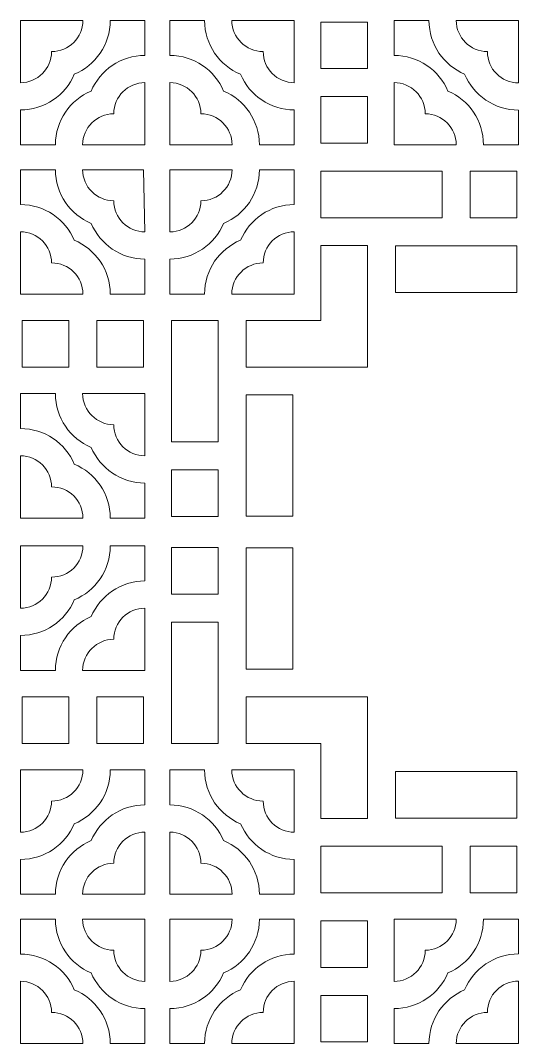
# Model space of a CAD drawing. Header units: centimetres. Extents: x -64 to 64, y -59 to 59.
# Drawn here: x -1.7 to 30.3, y -7.8 to 58 of the extents above; entities that cross this region are included whole.
import ezdxf

# ---------------------------------------------------------------- set-up
doc = ezdxf.new("R2010")
doc.units = ezdxf.units.CM
doc.header["$MEASUREMENT"] = 0
doc.layers.add('layer 1', color=7, linetype='Continuous')

msp = doc.modelspace()

# ---------------------------------------------------------------- linework, layer by layer
at = {"layer": 'layer 1', "color": 114, "lineweight": 9}
for points in [[(17.5861, 54.94096), (20.5861, 54.94096), (20.5861, 57.94096), (17.5861, 57.94096), (17.5861, 54.94096)], [(17.5861, 50.14096), (20.5861, 50.14096), (20.5861, 53.14096), (17.5861, 53.14096), (17.5861, 50.14096)], [(17.57843, 45.34183), (25.37843, 45.34183), (25.37843, 48.34181), (17.57843, 48.34181), (17.57843, 45.34183)], [(22.38054, 40.54934), (30.18054, 40.54934), (30.18054, 43.54932), (22.38054, 43.54932), (22.38054, 40.54934)], [(22.38054, 6.71714), (30.18054, 6.71714), (30.18054, 9.71712), (22.38054, 9.71712), (22.38054, 6.71714)], [(17.57843, 1.92465), (25.37843, 1.92465), (25.37843, 4.92463), (17.57843, 4.92463), (17.57843, 1.92465)], [(17.5861, -2.8745), (20.5861, -2.8745), (20.5861, 0.1255), (17.5861, 0.1255), (17.5861, -2.8745)], [(17.5861, -7.6745), (20.5861, -7.6745), (20.5861, -4.6745), (17.5861, -4.6745), (17.5861, -7.6745)]]:
    msp.add_lwpolyline(points, close=True, dxfattribs=at)
for points, knots in [([(-1.72157, 54.03688), (-0.6189, 54.03688), (0.27841, 54.94025), (0.27841, 56.04105), (0.27841, 56.04105), (1.38351, 56.03275), (2.29437, 56.93539), (2.29437, 58.04098), (2.29437, 58.04098), (2.29437, 58.04098), (-1.72157, 58.04098), (-1.72157, 58.04098), (-1.72157, 58.04098), (-1.72157, 58.04098), (-1.72157, 54.03688), (-1.72157, 54.03688)], [0, 0, 0, 0, 0.2, 0.2, 0.2, 0.2, 0.4, 0.4, 0.4, 0.4, 0.6, 0.6, 0.6, 0.6, 1, 1, 1, 1]), ([(1.73369, 54.57726), (1.16439, 53.23124), (-0.16843, 52.28678), (-1.72157, 52.28678), (-1.72157, 52.28678), (-1.72157, 52.28678), (-1.72157, 50.04098), (-1.72157, 50.04098), (-1.72157, 50.04098), (-1.72157, 50.04098), (0.52423, 50.04098), (0.52423, 50.04098), (0.52423, 50.04098), (0.52423, 51.59745), (1.47289, 52.93249), (2.82354, 53.49973), (2.82354, 53.49973), (3.39312, 54.84513), (4.72573, 55.78931), (6.27843, 55.78931), (6.27843, 55.78931), (6.27843, 55.78931), (6.27843, 58.04098), (6.27843, 58.04098), (6.27843, 58.04098), (6.27843, 58.04098), (4.04437, 58.04098), (4.04437, 58.04098), (4.04437, 58.04098), (4.04437, 56.4802), (3.09031, 55.14179), (1.73369, 54.57726)], [0, 0, 0, 0, 0.11111111, 0.11111111, 0.11111111, 0.11111111, 0.22222222, 0.22222222, 0.22222222, 0.22222222, 0.33333333, 0.33333333, 0.33333333, 0.33333333, 0.44444444, 0.44444444, 0.44444444, 0.44444444, 0.55555556, 0.55555556, 0.55555556, 0.55555556, 0.66666667, 0.66666667, 0.66666667, 0.66666667, 0.77777778, 0.77777778, 0.77777778, 0.77777778, 1, 1, 1, 1]), ([(12.42317, 54.57726), (12.99247, 53.23124), (14.32529, 52.28678), (15.87843, 52.28678), (15.87843, 52.28678), (15.87843, 52.28678), (15.87843, 50.04098), (15.87843, 50.04098), (15.87843, 50.04098), (15.87843, 50.04098), (13.63263, 50.04098), (13.63263, 50.04098), (13.63263, 50.04098), (13.63263, 51.59745), (12.68397, 52.93249), (11.33332, 53.49973), (11.33332, 53.49973), (10.76374, 54.84513), (9.43113, 55.78931), (7.87843, 55.78931), (7.87843, 55.78931), (7.87843, 55.78931), (7.87843, 58.04098), (7.87843, 58.04098), (7.87843, 58.04098), (7.87843, 58.04098), (10.11249, 58.04098), (10.11249, 58.04098), (10.11249, 58.04098), (10.11249, 56.4802), (11.06655, 55.14179), (12.42317, 54.57726)], [0, 0, 0, 0, 0.11111111, 0.11111111, 0.11111111, 0.11111111, 0.22222222, 0.22222222, 0.22222222, 0.22222222, 0.33333333, 0.33333333, 0.33333333, 0.33333333, 0.44444444, 0.44444444, 0.44444444, 0.44444444, 0.55555556, 0.55555556, 0.55555556, 0.55555556, 0.66666667, 0.66666667, 0.66666667, 0.66666667, 0.77777778, 0.77777778, 0.77777778, 0.77777778, 1, 1, 1, 1]), ([(15.87843, 54.03688), (14.77576, 54.03688), (13.87845, 54.94025), (13.87845, 56.04105), (13.87845, 56.04105), (12.77335, 56.03275), (11.86249, 56.93539), (11.86249, 58.04098), (11.86249, 58.04098), (11.86249, 58.04098), (15.87843, 58.04098), (15.87843, 58.04098), (15.87843, 58.04098), (15.87843, 58.04098), (15.87843, 54.03688), (15.87843, 54.03688)], [0, 0, 0, 0, 0.2, 0.2, 0.2, 0.2, 0.4, 0.4, 0.4, 0.4, 0.6, 0.6, 0.6, 0.6, 1, 1, 1, 1]), ([(26.82746, 54.58567), (25.48144, 55.15497), (24.53698, 56.48779), (24.53698, 58.04093), (24.53698, 58.04093), (24.53698, 58.04093), (22.29118, 58.04093), (22.29118, 58.04093), (22.29118, 58.04093), (22.29118, 58.04093), (22.29118, 55.79513), (22.29118, 55.79513), (22.29118, 55.79513), (23.84765, 55.79513), (25.18269, 54.84647), (25.74993, 53.49582), (25.74993, 53.49582), (27.09533, 52.92624), (28.03951, 51.59363), (28.03951, 50.04093), (28.03951, 50.04093), (28.03951, 50.04093), (30.29118, 50.04093), (30.29118, 50.04093), (30.29118, 50.04093), (30.29118, 50.04093), (30.29118, 52.27499), (30.29118, 52.27499), (30.29118, 52.27499), (28.7304, 52.27499), (27.39199, 53.22905), (26.82746, 54.58567)], [0, 0, 0, 0, 0.11111111, 0.11111111, 0.11111111, 0.11111111, 0.22222222, 0.22222222, 0.22222222, 0.22222222, 0.33333333, 0.33333333, 0.33333333, 0.33333333, 0.44444444, 0.44444444, 0.44444444, 0.44444444, 0.55555556, 0.55555556, 0.55555556, 0.55555556, 0.66666667, 0.66666667, 0.66666667, 0.66666667, 0.77777778, 0.77777778, 0.77777778, 0.77777778, 1, 1, 1, 1]), ([(26.28708, 58.04093), (26.28708, 56.93826), (27.19045, 56.04095), (28.29125, 56.04095), (28.29125, 56.04095), (28.28295, 54.93585), (29.18559, 54.02499), (30.29118, 54.02499), (30.29118, 54.02499), (30.29118, 54.02499), (30.29118, 58.04093), (30.29118, 58.04093), (30.29118, 58.04093), (30.29118, 58.04093), (26.28708, 58.04093), (26.28708, 58.04093)], [0, 0, 0, 0, 0.2, 0.2, 0.2, 0.2, 0.4, 0.4, 0.4, 0.4, 0.6, 0.6, 0.6, 0.6, 1, 1, 1, 1]), ([(4.27843, 52.04098), (4.27843, 53.14537), (5.17404, 54.03931), (6.27843, 54.03931), (6.27843, 54.03931), (6.27843, 54.03931), (6.27843, 50.04098), (6.27843, 50.04098), (6.27843, 50.04098), (6.27843, 50.04098), (2.27423, 50.04098), (2.27423, 50.04098), (2.27423, 50.04098), (2.27423, 51.14358), (3.17765, 52.04098), (4.27843, 52.04098)], [0, 0, 0, 0, 0.2, 0.2, 0.2, 0.2, 0.4, 0.4, 0.4, 0.4, 0.6, 0.6, 0.6, 0.6, 1, 1, 1, 1]), ([(9.87843, 52.04098), (9.87843, 53.14537), (8.98282, 54.03931), (7.87843, 54.03931), (7.87843, 54.03931), (7.87843, 54.03931), (7.87843, 50.04098), (7.87843, 50.04098), (7.87843, 50.04098), (7.87843, 50.04098), (11.88263, 50.04098), (11.88263, 50.04098), (11.88263, 50.04098), (11.88263, 51.14358), (10.97921, 52.04098), (9.87843, 52.04098)], [0, 0, 0, 0, 0.2, 0.2, 0.2, 0.2, 0.4, 0.4, 0.4, 0.4, 0.6, 0.6, 0.6, 0.6, 1, 1, 1, 1]), ([(24.29118, 52.04093), (25.39557, 52.04093), (26.28951, 51.14532), (26.28951, 50.04093), (26.28951, 50.04093), (26.28951, 50.04093), (22.29118, 50.04093), (22.29118, 50.04093), (22.29118, 50.04093), (22.29118, 50.04093), (22.29118, 54.04513), (22.29118, 54.04513), (22.29118, 54.04513), (23.39378, 54.04513), (24.29118, 53.14171), (24.29118, 52.04093)], [0, 0, 0, 0, 0.2, 0.2, 0.2, 0.2, 0.4, 0.4, 0.4, 0.4, 0.6, 0.6, 0.6, 0.6, 1, 1, 1, 1]), ([(1.73369, 43.9047), (1.16439, 45.25072), (-0.16843, 46.19518), (-1.72157, 46.19518), (-1.72157, 46.19518), (-1.72157, 46.19518), (-1.72157, 48.44098), (-1.72157, 48.44098), (-1.72157, 48.44098), (-1.72157, 48.44098), (0.52423, 48.44098), (0.52423, 48.44098), (0.52423, 48.44098), (0.52423, 46.88451), (1.47289, 45.54947), (2.82354, 44.98223), (2.82354, 44.98223), (3.39312, 43.63683), (4.72573, 42.69265), (6.27843, 42.69265), (6.27843, 42.69265), (6.27843, 42.69265), (6.27843, 40.44098), (6.27843, 40.44098), (6.27843, 40.44098), (6.27843, 40.44098), (4.04437, 40.44098), (4.04437, 40.44098), (4.04437, 40.44098), (4.04437, 42.00176), (3.09031, 43.34017), (1.73369, 43.9047)], [0, 0, 0, 0, 0.11111111, 0.11111111, 0.11111111, 0.11111111, 0.22222222, 0.22222222, 0.22222222, 0.22222222, 0.33333333, 0.33333333, 0.33333333, 0.33333333, 0.44444444, 0.44444444, 0.44444444, 0.44444444, 0.55555556, 0.55555556, 0.55555556, 0.55555556, 0.66666667, 0.66666667, 0.66666667, 0.66666667, 0.77777778, 0.77777778, 0.77777778, 0.77777778, 1, 1, 1, 1]), ([(4.27843, 46.44098), (4.27843, 45.33659), (5.17404, 44.44265), (6.27843, 44.44265), (6.27843, 44.44265), (6.27843, 44.44265), (6.19601, 48.44098), (6.19601, 48.44098), (6.19601, 48.44098), (6.19601, 48.44098), (2.27423, 48.44098), (2.27423, 48.44098), (2.27423, 48.44098), (2.27423, 47.33838), (3.17765, 46.44098), (4.27843, 46.44098)], [0, 0, 0, 0, 0.2, 0.2, 0.2, 0.2, 0.4, 0.4, 0.4, 0.4, 0.6, 0.6, 0.6, 0.6, 1, 1, 1, 1]), ([(12.42317, 43.9047), (12.99247, 45.25072), (14.32529, 46.19518), (15.87843, 46.19518), (15.87843, 46.19518), (15.87843, 46.19518), (15.87843, 48.44098), (15.87843, 48.44098), (15.87843, 48.44098), (15.87843, 48.44098), (13.63263, 48.44098), (13.63263, 48.44098), (13.63263, 48.44098), (13.63263, 46.88451), (12.68397, 45.54947), (11.33332, 44.98223), (11.33332, 44.98223), (10.76374, 43.63683), (9.43113, 42.69265), (7.87843, 42.69265), (7.87843, 42.69265), (7.87843, 42.69265), (7.87843, 40.44098), (7.87843, 40.44098), (7.87843, 40.44098), (7.87843, 40.44098), (10.11249, 40.44098), (10.11249, 40.44098), (10.11249, 40.44098), (10.11249, 42.00176), (11.06655, 43.34017), (12.42317, 43.9047)], [0, 0, 0, 0, 0.11111111, 0.11111111, 0.11111111, 0.11111111, 0.22222222, 0.22222222, 0.22222222, 0.22222222, 0.33333333, 0.33333333, 0.33333333, 0.33333333, 0.44444444, 0.44444444, 0.44444444, 0.44444444, 0.55555556, 0.55555556, 0.55555556, 0.55555556, 0.66666667, 0.66666667, 0.66666667, 0.66666667, 0.77777778, 0.77777778, 0.77777778, 0.77777778, 1, 1, 1, 1]), ([(9.87843, 46.44098), (9.87843, 45.33659), (8.98282, 44.44265), (7.87843, 44.44265), (7.87843, 44.44265), (7.87843, 44.44265), (7.87843, 48.44098), (7.87843, 48.44098), (7.87843, 48.44098), (7.87843, 48.44098), (11.88263, 48.44098), (11.88263, 48.44098), (11.88263, 48.44098), (11.88263, 47.33838), (10.97921, 46.44098), (9.87843, 46.44098)], [0, 0, 0, 0, 0.2, 0.2, 0.2, 0.2, 0.4, 0.4, 0.4, 0.4, 0.6, 0.6, 0.6, 0.6, 1, 1, 1, 1]), ([(27.18523, 45.33819), (27.18523, 45.33819), (27.18523, 48.33819), (27.18523, 48.33819), (27.18523, 48.33819), (27.18523, 48.33819), (30.18523, 48.33819), (30.18523, 48.33819), (30.18523, 48.33819), (30.18523, 48.33819), (30.18523, 45.33819), (30.18523, 45.33819), (30.18523, 45.33819), (30.18523, 45.33819), (27.18523, 45.33819), (27.18523, 45.33819)], [0, 0, 0, 0, 0.2, 0.2, 0.2, 0.2, 0.4, 0.4, 0.4, 0.4, 0.6, 0.6, 0.6, 0.6, 1, 1, 1, 1]), ([(-1.72157, 44.44508), (-0.6189, 44.44508), (0.27841, 43.54171), (0.27841, 42.44091), (0.27841, 42.44091), (1.38351, 42.44921), (2.29437, 41.54657), (2.29437, 40.44098), (2.29437, 40.44098), (2.29437, 40.44098), (-1.72157, 40.44098), (-1.72157, 40.44098), (-1.72157, 40.44098), (-1.72157, 40.44098), (-1.72157, 44.44508), (-1.72157, 44.44508)], [0, 0, 0, 0, 0.2, 0.2, 0.2, 0.2, 0.4, 0.4, 0.4, 0.4, 0.6, 0.6, 0.6, 0.6, 1, 1, 1, 1]), ([(15.87843, 44.44508), (14.77576, 44.44508), (13.87845, 43.54171), (13.87845, 42.44091), (13.87845, 42.44091), (12.77335, 42.44921), (11.86249, 41.54657), (11.86249, 40.44098), (11.86249, 40.44098), (11.86249, 40.44098), (15.87843, 40.44098), (15.87843, 40.44098), (15.87843, 40.44098), (15.87843, 40.44098), (15.87843, 44.44508), (15.87843, 44.44508)], [0, 0, 0, 0, 0.2, 0.2, 0.2, 0.2, 0.4, 0.4, 0.4, 0.4, 0.6, 0.6, 0.6, 0.6, 1, 1, 1, 1]), ([(20.57456, 35.7448), (20.57456, 35.7448), (12.78301, 35.74464), (12.78301, 35.74464), (12.78301, 35.74464), (12.78301, 35.74464), (12.78301, 38.74464), (12.78301, 38.74464), (12.78301, 38.74464), (12.78301, 38.74464), (17.57456, 38.7372), (17.57456, 38.7372), (17.57456, 38.7372), (17.57456, 38.7372), (17.57386, 43.55433), (17.57386, 43.55433), (17.57386, 43.55433), (17.57386, 43.55433), (20.57386, 43.55433), (20.57386, 43.55433), (20.57386, 43.55433), (20.57386, 43.55433), (20.57456, 35.7448), (20.57456, 35.7448)], [0, 0, 0, 0, 0.14285714, 0.14285714, 0.14285714, 0.14285714, 0.28571429, 0.28571429, 0.28571429, 0.28571429, 0.42857143, 0.42857143, 0.42857143, 0.42857143, 0.57142857, 0.57142857, 0.57142857, 0.57142857, 0.71428571, 0.71428571, 0.71428571, 0.71428571, 1, 1, 1, 1]), ([(-1.62141, 35.73795), (-1.62141, 35.73795), (-1.62141, 38.73795), (-1.62141, 38.73795), (-1.62141, 38.73795), (-1.62141, 38.73795), (1.37859, 38.73795), (1.37859, 38.73795), (1.37859, 38.73795), (1.37859, 38.73795), (1.37859, 35.73795), (1.37859, 35.73795), (1.37859, 35.73795), (1.37859, 35.73795), (-1.62141, 35.73795), (-1.62141, 35.73795)], [0, 0, 0, 0, 0.2, 0.2, 0.2, 0.2, 0.4, 0.4, 0.4, 0.4, 0.6, 0.6, 0.6, 0.6, 1, 1, 1, 1]), ([(6.17859, 35.73795), (6.17859, 35.73795), (6.17859, 38.73795), (6.17859, 38.73795), (6.17859, 38.73795), (6.17859, 38.73795), (3.17859, 38.73795), (3.17859, 38.73795), (3.17859, 38.73795), (3.17859, 38.73795), (3.17859, 35.73795), (3.17859, 35.73795), (3.17859, 35.73795), (3.17859, 35.73795), (6.17859, 35.73795), (6.17859, 35.73795)], [0, 0, 0, 0, 0.2, 0.2, 0.2, 0.2, 0.4, 0.4, 0.4, 0.4, 0.6, 0.6, 0.6, 0.6, 1, 1, 1, 1]), ([(7.97806, 30.9372), (7.97806, 30.9372), (7.97806, 38.7372), (7.97806, 38.7372), (7.97806, 38.7372), (7.97806, 38.7372), (10.97805, 38.7372), (10.97805, 38.7372), (10.97805, 38.7372), (10.97805, 38.7372), (10.97805, 30.9372), (10.97805, 30.9372), (10.97805, 30.9372), (10.97805, 30.9372), (7.97806, 30.9372), (7.97806, 30.9372)], [0, 0, 0, 0, 0.2, 0.2, 0.2, 0.2, 0.4, 0.4, 0.4, 0.4, 0.6, 0.6, 0.6, 0.6, 1, 1, 1, 1]), ([(1.73415, 29.49695), (1.16485, 30.84297), (-0.16797, 31.78743), (-1.72111, 31.78743), (-1.72111, 31.78743), (-1.72111, 31.78743), (-1.72111, 34.03323), (-1.72111, 34.03323), (-1.72111, 34.03323), (-1.72111, 34.03323), (0.52469, 34.03323), (0.52469, 34.03323), (0.52469, 34.03323), (0.52469, 32.47676), (1.47335, 31.14172), (2.824, 30.57448), (2.824, 30.57448), (3.39358, 29.22908), (4.72619, 28.2849), (6.27889, 28.2849), (6.27889, 28.2849), (6.27889, 28.2849), (6.27889, 26.03323), (6.27889, 26.03323), (6.27889, 26.03323), (6.27889, 26.03323), (4.04483, 26.03323), (4.04483, 26.03323), (4.04483, 26.03323), (4.04483, 27.59401), (3.09077, 28.93242), (1.73415, 29.49695)], [0, 0, 0, 0, 0.11111111, 0.11111111, 0.11111111, 0.11111111, 0.22222222, 0.22222222, 0.22222222, 0.22222222, 0.33333333, 0.33333333, 0.33333333, 0.33333333, 0.44444444, 0.44444444, 0.44444444, 0.44444444, 0.55555556, 0.55555556, 0.55555556, 0.55555556, 0.66666667, 0.66666667, 0.66666667, 0.66666667, 0.77777778, 0.77777778, 0.77777778, 0.77777778, 1, 1, 1, 1]), ([(4.27889, 32.03323), (4.27889, 30.92884), (5.1745, 30.0349), (6.27889, 30.0349), (6.27889, 30.0349), (6.27889, 30.0349), (6.27889, 34.03323), (6.27889, 34.03323), (6.27889, 34.03323), (6.27889, 34.03323), (2.27469, 34.03323), (2.27469, 34.03323), (2.27469, 34.03323), (2.27469, 32.93063), (3.17811, 32.03323), (4.27889, 32.03323)], [0, 0, 0, 0, 0.2, 0.2, 0.2, 0.2, 0.4, 0.4, 0.4, 0.4, 0.6, 0.6, 0.6, 0.6, 1, 1, 1, 1]), ([(12.77641, 26.14821), (12.77641, 26.14821), (12.77641, 33.94821), (12.77641, 33.94821), (12.77641, 33.94821), (12.77641, 33.94821), (15.7764, 33.94821), (15.7764, 33.94821), (15.7764, 33.94821), (15.7764, 33.94821), (15.7764, 26.14821), (15.7764, 26.14821), (15.7764, 26.14821), (15.7764, 26.14821), (12.77641, 26.14821), (12.77641, 26.14821)], [0, 0, 0, 0, 0.2, 0.2, 0.2, 0.2, 0.4, 0.4, 0.4, 0.4, 0.6, 0.6, 0.6, 0.6, 1, 1, 1, 1]), ([(-1.72111, 30.03733), (-0.61844, 30.03733), (0.27887, 29.13396), (0.27887, 28.03316), (0.27887, 28.03316), (1.38397, 28.04146), (2.29483, 27.13882), (2.29483, 26.03323), (2.29483, 26.03323), (2.29483, 26.03323), (-1.72111, 26.03323), (-1.72111, 26.03323), (-1.72111, 26.03323), (-1.72111, 26.03323), (-1.72111, 30.03733), (-1.72111, 30.03733)], [0, 0, 0, 0, 0.2, 0.2, 0.2, 0.2, 0.4, 0.4, 0.4, 0.4, 0.6, 0.6, 0.6, 0.6, 1, 1, 1, 1]), ([(7.98244, 26.13478), (7.98244, 26.13478), (7.98244, 29.13478), (7.98244, 29.13478), (7.98244, 29.13478), (7.98244, 29.13478), (10.98244, 29.13478), (10.98244, 29.13478), (10.98244, 29.13478), (10.98244, 29.13478), (10.98244, 26.13478), (10.98244, 26.13478), (10.98244, 26.13478), (10.98244, 26.13478), (7.98244, 26.13478), (7.98244, 26.13478)], [0, 0, 0, 0, 0.2, 0.2, 0.2, 0.2, 0.4, 0.4, 0.4, 0.4, 0.6, 0.6, 0.6, 0.6, 1, 1, 1, 1]), ([(-1.72111, 20.22913), (-0.61844, 20.22913), (0.27887, 21.1325), (0.27887, 22.2333), (0.27887, 22.2333), (1.38397, 22.225), (2.29483, 23.12764), (2.29483, 24.23323), (2.29483, 24.23323), (2.29483, 24.23323), (-1.72111, 24.23323), (-1.72111, 24.23323), (-1.72111, 24.23323), (-1.72111, 24.23323), (-1.72111, 20.22913), (-1.72111, 20.22913)], [0, 0, 0, 0, 0.2, 0.2, 0.2, 0.2, 0.4, 0.4, 0.4, 0.4, 0.6, 0.6, 0.6, 0.6, 1, 1, 1, 1]), ([(1.73415, 20.76951), (1.16485, 19.42349), (-0.16797, 18.47903), (-1.72111, 18.47903), (-1.72111, 18.47903), (-1.72111, 18.47903), (-1.72111, 16.23323), (-1.72111, 16.23323), (-1.72111, 16.23323), (-1.72111, 16.23323), (0.52469, 16.23323), (0.52469, 16.23323), (0.52469, 16.23323), (0.52469, 17.7897), (1.47335, 19.12474), (2.824, 19.69198), (2.824, 19.69198), (3.39358, 21.03738), (4.72619, 21.98156), (6.27889, 21.98156), (6.27889, 21.98156), (6.27889, 21.98156), (6.27889, 24.23323), (6.27889, 24.23323), (6.27889, 24.23323), (6.27889, 24.23323), (4.04483, 24.23323), (4.04483, 24.23323), (4.04483, 24.23323), (4.04483, 22.67245), (3.09077, 21.33404), (1.73415, 20.76951)], [0, 0, 0, 0, 0.11111111, 0.11111111, 0.11111111, 0.11111111, 0.22222222, 0.22222222, 0.22222222, 0.22222222, 0.33333333, 0.33333333, 0.33333333, 0.33333333, 0.44444444, 0.44444444, 0.44444444, 0.44444444, 0.55555556, 0.55555556, 0.55555556, 0.55555556, 0.66666667, 0.66666667, 0.66666667, 0.66666667, 0.77777778, 0.77777778, 0.77777778, 0.77777778, 1, 1, 1, 1]), ([(7.98244, 24.13168), (7.98244, 24.13168), (7.98244, 21.13168), (7.98244, 21.13168), (7.98244, 21.13168), (7.98244, 21.13168), (10.98244, 21.13168), (10.98244, 21.13168), (10.98244, 21.13168), (10.98244, 21.13168), (10.98244, 24.13168), (10.98244, 24.13168), (10.98244, 24.13168), (10.98244, 24.13168), (7.98244, 24.13168), (7.98244, 24.13168)], [0, 0, 0, 0, 0.2, 0.2, 0.2, 0.2, 0.4, 0.4, 0.4, 0.4, 0.6, 0.6, 0.6, 0.6, 1, 1, 1, 1]), ([(12.77641, 24.11825), (12.77641, 24.11825), (12.77641, 16.31825), (12.77641, 16.31825), (12.77641, 16.31825), (12.77641, 16.31825), (15.7764, 16.31825), (15.7764, 16.31825), (15.7764, 16.31825), (15.7764, 16.31825), (15.7764, 24.11825), (15.7764, 24.11825), (15.7764, 24.11825), (15.7764, 24.11825), (12.77641, 24.11825), (12.77641, 24.11825)], [0, 0, 0, 0, 0.2, 0.2, 0.2, 0.2, 0.4, 0.4, 0.4, 0.4, 0.6, 0.6, 0.6, 0.6, 1, 1, 1, 1]), ([(4.27889, 18.23323), (4.27889, 19.33762), (5.1745, 20.23156), (6.27889, 20.23156), (6.27889, 20.23156), (6.27889, 20.23156), (6.27889, 16.23323), (6.27889, 16.23323), (6.27889, 16.23323), (6.27889, 16.23323), (2.27469, 16.23323), (2.27469, 16.23323), (2.27469, 16.23323), (2.27469, 17.33583), (3.17811, 18.23323), (4.27889, 18.23323)], [0, 0, 0, 0, 0.2, 0.2, 0.2, 0.2, 0.4, 0.4, 0.4, 0.4, 0.6, 0.6, 0.6, 0.6, 1, 1, 1, 1]), ([(7.97806, 19.32926), (7.97806, 19.32926), (7.97806, 11.52926), (7.97806, 11.52926), (7.97806, 11.52926), (7.97806, 11.52926), (10.97805, 11.52926), (10.97805, 11.52926), (10.97805, 11.52926), (10.97805, 11.52926), (10.97805, 19.32926), (10.97805, 19.32926), (10.97805, 19.32926), (10.97805, 19.32926), (7.97806, 19.32926), (7.97806, 19.32926)], [0, 0, 0, 0, 0.2, 0.2, 0.2, 0.2, 0.4, 0.4, 0.4, 0.4, 0.6, 0.6, 0.6, 0.6, 1, 1, 1, 1]), ([(-1.62141, 14.52851), (-1.62141, 14.52851), (-1.62141, 11.52851), (-1.62141, 11.52851), (-1.62141, 11.52851), (-1.62141, 11.52851), (1.37859, 11.52851), (1.37859, 11.52851), (1.37859, 11.52851), (1.37859, 11.52851), (1.37859, 14.52851), (1.37859, 14.52851), (1.37859, 14.52851), (1.37859, 14.52851), (-1.62141, 14.52851), (-1.62141, 14.52851)], [0, 0, 0, 0, 0.2, 0.2, 0.2, 0.2, 0.4, 0.4, 0.4, 0.4, 0.6, 0.6, 0.6, 0.6, 1, 1, 1, 1]), ([(6.17859, 14.52851), (6.17859, 14.52851), (6.17859, 11.52851), (6.17859, 11.52851), (6.17859, 11.52851), (6.17859, 11.52851), (3.17859, 11.52851), (3.17859, 11.52851), (3.17859, 11.52851), (3.17859, 11.52851), (3.17859, 14.52851), (3.17859, 14.52851), (3.17859, 14.52851), (3.17859, 14.52851), (6.17859, 14.52851), (6.17859, 14.52851)], [0, 0, 0, 0, 0.2, 0.2, 0.2, 0.2, 0.4, 0.4, 0.4, 0.4, 0.6, 0.6, 0.6, 0.6, 1, 1, 1, 1]), ([(20.57456, 14.52166), (20.57456, 14.52166), (12.78301, 14.52182), (12.78301, 14.52182), (12.78301, 14.52182), (12.78301, 14.52182), (12.78301, 11.52182), (12.78301, 11.52182), (12.78301, 11.52182), (12.78301, 11.52182), (17.57456, 11.52926), (17.57456, 11.52926), (17.57456, 11.52926), (17.57456, 11.52926), (17.57386, 6.71213), (17.57386, 6.71213), (17.57386, 6.71213), (17.57386, 6.71213), (20.57386, 6.71213), (20.57386, 6.71213), (20.57386, 6.71213), (20.57386, 6.71213), (20.57456, 14.52166), (20.57456, 14.52166)], [0, 0, 0, 0, 0.14285714, 0.14285714, 0.14285714, 0.14285714, 0.28571429, 0.28571429, 0.28571429, 0.28571429, 0.42857143, 0.42857143, 0.42857143, 0.42857143, 0.57142857, 0.57142857, 0.57142857, 0.57142857, 0.71428571, 0.71428571, 0.71428571, 0.71428571, 1, 1, 1, 1]), ([(-1.72157, 5.82138), (-0.6189, 5.82138), (0.27841, 6.72475), (0.27841, 7.82555), (0.27841, 7.82555), (1.38351, 7.81725), (2.29437, 8.71989), (2.29437, 9.82548), (2.29437, 9.82548), (2.29437, 9.82548), (-1.72157, 9.82548), (-1.72157, 9.82548), (-1.72157, 9.82548), (-1.72157, 9.82548), (-1.72157, 5.82138), (-1.72157, 5.82138)], [0, 0, 0, 0, 0.2, 0.2, 0.2, 0.2, 0.4, 0.4, 0.4, 0.4, 0.6, 0.6, 0.6, 0.6, 1, 1, 1, 1]), ([(1.73369, 6.36176), (1.16439, 5.01574), (-0.16843, 4.07128), (-1.72157, 4.07128), (-1.72157, 4.07128), (-1.72157, 4.07128), (-1.72157, 1.82548), (-1.72157, 1.82548), (-1.72157, 1.82548), (-1.72157, 1.82548), (0.52423, 1.82548), (0.52423, 1.82548), (0.52423, 1.82548), (0.52423, 3.38195), (1.47289, 4.71699), (2.82354, 5.28423), (2.82354, 5.28423), (3.39312, 6.62963), (4.72573, 7.57381), (6.27843, 7.57381), (6.27843, 7.57381), (6.27843, 7.57381), (6.27843, 9.82548), (6.27843, 9.82548), (6.27843, 9.82548), (6.27843, 9.82548), (4.04437, 9.82548), (4.04437, 9.82548), (4.04437, 9.82548), (4.04437, 8.2647), (3.09031, 6.92629), (1.73369, 6.36176)], [0, 0, 0, 0, 0.11111111, 0.11111111, 0.11111111, 0.11111111, 0.22222222, 0.22222222, 0.22222222, 0.22222222, 0.33333333, 0.33333333, 0.33333333, 0.33333333, 0.44444444, 0.44444444, 0.44444444, 0.44444444, 0.55555556, 0.55555556, 0.55555556, 0.55555556, 0.66666667, 0.66666667, 0.66666667, 0.66666667, 0.77777778, 0.77777778, 0.77777778, 0.77777778, 1, 1, 1, 1]), ([(12.42317, 6.36176), (12.99247, 5.01574), (14.32529, 4.07128), (15.87843, 4.07128), (15.87843, 4.07128), (15.87843, 4.07128), (15.87843, 1.82548), (15.87843, 1.82548), (15.87843, 1.82548), (15.87843, 1.82548), (13.63263, 1.82548), (13.63263, 1.82548), (13.63263, 1.82548), (13.63263, 3.38195), (12.68397, 4.71699), (11.33332, 5.28423), (11.33332, 5.28423), (10.76374, 6.62963), (9.43113, 7.57381), (7.87843, 7.57381), (7.87843, 7.57381), (7.87843, 7.57381), (7.87843, 9.82548), (7.87843, 9.82548), (7.87843, 9.82548), (7.87843, 9.82548), (10.11249, 9.82548), (10.11249, 9.82548), (10.11249, 9.82548), (10.11249, 8.2647), (11.06655, 6.92629), (12.42317, 6.36176)], [0, 0, 0, 0, 0.11111111, 0.11111111, 0.11111111, 0.11111111, 0.22222222, 0.22222222, 0.22222222, 0.22222222, 0.33333333, 0.33333333, 0.33333333, 0.33333333, 0.44444444, 0.44444444, 0.44444444, 0.44444444, 0.55555556, 0.55555556, 0.55555556, 0.55555556, 0.66666667, 0.66666667, 0.66666667, 0.66666667, 0.77777778, 0.77777778, 0.77777778, 0.77777778, 1, 1, 1, 1]), ([(15.87843, 5.82138), (14.77576, 5.82138), (13.87845, 6.72475), (13.87845, 7.82555), (13.87845, 7.82555), (12.77335, 7.81725), (11.86249, 8.71989), (11.86249, 9.82548), (11.86249, 9.82548), (11.86249, 9.82548), (15.87843, 9.82548), (15.87843, 9.82548), (15.87843, 9.82548), (15.87843, 9.82548), (15.87843, 5.82138), (15.87843, 5.82138)], [0, 0, 0, 0, 0.2, 0.2, 0.2, 0.2, 0.4, 0.4, 0.4, 0.4, 0.6, 0.6, 0.6, 0.6, 1, 1, 1, 1]), ([(4.27843, 3.82548), (4.27843, 4.92987), (5.17404, 5.82381), (6.27843, 5.82381), (6.27843, 5.82381), (6.27843, 5.82381), (6.27843, 1.82548), (6.27843, 1.82548), (6.27843, 1.82548), (6.27843, 1.82548), (2.27423, 1.82548), (2.27423, 1.82548), (2.27423, 1.82548), (2.27423, 2.92808), (3.17765, 3.82548), (4.27843, 3.82548)], [0, 0, 0, 0, 0.2, 0.2, 0.2, 0.2, 0.4, 0.4, 0.4, 0.4, 0.6, 0.6, 0.6, 0.6, 1, 1, 1, 1]), ([(9.87843, 3.82548), (9.87843, 4.92987), (8.98282, 5.82381), (7.87843, 5.82381), (7.87843, 5.82381), (7.87843, 5.82381), (7.87843, 1.82548), (7.87843, 1.82548), (7.87843, 1.82548), (7.87843, 1.82548), (11.88263, 1.82548), (11.88263, 1.82548), (11.88263, 1.82548), (11.88263, 2.92808), (10.97921, 3.82548), (9.87843, 3.82548)], [0, 0, 0, 0, 0.2, 0.2, 0.2, 0.2, 0.4, 0.4, 0.4, 0.4, 0.6, 0.6, 0.6, 0.6, 1, 1, 1, 1]), ([(27.18523, 4.92827), (27.18523, 4.92827), (27.18523, 1.92827), (27.18523, 1.92827), (27.18523, 1.92827), (27.18523, 1.92827), (30.18523, 1.92827), (30.18523, 1.92827), (30.18523, 1.92827), (30.18523, 1.92827), (30.18523, 4.92827), (30.18523, 4.92827), (30.18523, 4.92827), (30.18523, 4.92827), (27.18523, 4.92827), (27.18523, 4.92827)], [0, 0, 0, 0, 0.2, 0.2, 0.2, 0.2, 0.4, 0.4, 0.4, 0.4, 0.6, 0.6, 0.6, 0.6, 1, 1, 1, 1]), ([(1.73369, -4.3108), (1.16439, -2.96478), (-0.16843, -2.02032), (-1.72157, -2.02032), (-1.72157, -2.02032), (-1.72157, -2.02032), (-1.72157, 0.22548), (-1.72157, 0.22548), (-1.72157, 0.22548), (-1.72157, 0.22548), (0.52423, 0.22548), (0.52423, 0.22548), (0.52423, 0.22548), (0.52423, -1.33099), (1.47289, -2.66603), (2.82354, -3.23327), (2.82354, -3.23327), (3.39312, -4.57867), (4.72573, -5.52285), (6.27843, -5.52285), (6.27843, -5.52285), (6.27843, -5.52285), (6.27843, -7.77452), (6.27843, -7.77452), (6.27843, -7.77452), (6.27843, -7.77452), (4.04437, -7.77452), (4.04437, -7.77452), (4.04437, -7.77452), (4.04437, -6.21374), (3.09031, -4.87533), (1.73369, -4.3108)], [0, 0, 0, 0, 0.11111111, 0.11111111, 0.11111111, 0.11111111, 0.22222222, 0.22222222, 0.22222222, 0.22222222, 0.33333333, 0.33333333, 0.33333333, 0.33333333, 0.44444444, 0.44444444, 0.44444444, 0.44444444, 0.55555556, 0.55555556, 0.55555556, 0.55555556, 0.66666667, 0.66666667, 0.66666667, 0.66666667, 0.77777778, 0.77777778, 0.77777778, 0.77777778, 1, 1, 1, 1]), ([(4.27843, -1.77452), (4.27843, -2.87891), (5.17404, -3.77285), (6.27843, -3.77285), (6.27843, -3.77285), (6.27843, -3.77285), (6.27843, 0.22548), (6.27843, 0.22548), (6.27843, 0.22548), (6.27843, 0.22548), (2.27423, 0.22548), (2.27423, 0.22548), (2.27423, 0.22548), (2.27423, -0.87712), (3.17765, -1.77452), (4.27843, -1.77452)], [0, 0, 0, 0, 0.2, 0.2, 0.2, 0.2, 0.4, 0.4, 0.4, 0.4, 0.6, 0.6, 0.6, 0.6, 1, 1, 1, 1]), ([(12.42317, -4.3108), (12.99247, -2.96478), (14.32529, -2.02032), (15.87843, -2.02032), (15.87843, -2.02032), (15.87843, -2.02032), (15.87843, 0.22548), (15.87843, 0.22548), (15.87843, 0.22548), (15.87843, 0.22548), (13.63263, 0.22548), (13.63263, 0.22548), (13.63263, 0.22548), (13.63263, -1.33099), (12.68397, -2.66603), (11.33332, -3.23327), (11.33332, -3.23327), (10.76374, -4.57867), (9.43113, -5.52285), (7.87843, -5.52285), (7.87843, -5.52285), (7.87843, -5.52285), (7.87843, -7.77452), (7.87843, -7.77452), (7.87843, -7.77452), (7.87843, -7.77452), (10.11249, -7.77452), (10.11249, -7.77452), (10.11249, -7.77452), (10.11249, -6.21374), (11.06655, -4.87533), (12.42317, -4.3108)], [0, 0, 0, 0, 0.11111111, 0.11111111, 0.11111111, 0.11111111, 0.22222222, 0.22222222, 0.22222222, 0.22222222, 0.33333333, 0.33333333, 0.33333333, 0.33333333, 0.44444444, 0.44444444, 0.44444444, 0.44444444, 0.55555556, 0.55555556, 0.55555556, 0.55555556, 0.66666667, 0.66666667, 0.66666667, 0.66666667, 0.77777778, 0.77777778, 0.77777778, 0.77777778, 1, 1, 1, 1]), ([(9.87843, -1.77452), (9.87843, -2.87891), (8.98282, -3.77285), (7.87843, -3.77285), (7.87843, -3.77285), (7.87843, -3.77285), (7.87843, 0.22548), (7.87843, 0.22548), (7.87843, 0.22548), (7.87843, 0.22548), (11.88263, 0.22548), (11.88263, 0.22548), (11.88263, 0.22548), (11.88263, -0.87712), (10.97921, -1.77452), (9.87843, -1.77452)], [0, 0, 0, 0, 0.2, 0.2, 0.2, 0.2, 0.4, 0.4, 0.4, 0.4, 0.6, 0.6, 0.6, 0.6, 1, 1, 1, 1]), ([(26.82746, -4.31921), (25.48144, -4.88851), (24.53698, -6.22133), (24.53698, -7.77447), (24.53698, -7.77447), (24.53698, -7.77447), (22.29118, -7.77447), (22.29118, -7.77447), (22.29118, -7.77447), (22.29118, -7.77447), (22.29118, -5.52867), (22.29118, -5.52867), (22.29118, -5.52867), (23.84765, -5.52867), (25.18269, -4.58001), (25.74993, -3.22936), (25.74993, -3.22936), (27.09533, -2.65978), (28.03951, -1.32717), (28.03951, 0.22553), (28.03951, 0.22553), (28.03951, 0.22553), (30.29118, 0.22553), (30.29118, 0.22553), (30.29118, 0.22553), (30.29118, 0.22553), (30.29118, -2.00853), (30.29118, -2.00853), (30.29118, -2.00853), (28.7304, -2.00853), (27.39199, -2.96259), (26.82746, -4.31921)], [0, 0, 0, 0, 0.11111111, 0.11111111, 0.11111111, 0.11111111, 0.22222222, 0.22222222, 0.22222222, 0.22222222, 0.33333333, 0.33333333, 0.33333333, 0.33333333, 0.44444444, 0.44444444, 0.44444444, 0.44444444, 0.55555556, 0.55555556, 0.55555556, 0.55555556, 0.66666667, 0.66666667, 0.66666667, 0.66666667, 0.77777778, 0.77777778, 0.77777778, 0.77777778, 1, 1, 1, 1]), ([(24.29118, -1.77447), (25.39557, -1.77447), (26.28951, -0.87886), (26.28951, 0.22553), (26.28951, 0.22553), (26.28951, 0.22553), (22.29118, 0.22553), (22.29118, 0.22553), (22.29118, 0.22553), (22.29118, 0.22553), (22.29118, -3.77867), (22.29118, -3.77867), (22.29118, -3.77867), (23.39378, -3.77867), (24.29118, -2.87525), (24.29118, -1.77447)], [0, 0, 0, 0, 0.2, 0.2, 0.2, 0.2, 0.4, 0.4, 0.4, 0.4, 0.6, 0.6, 0.6, 0.6, 1, 1, 1, 1]), ([(-1.72157, -3.77042), (-0.6189, -3.77042), (0.27841, -4.67379), (0.27841, -5.77459), (0.27841, -5.77459), (1.38351, -5.76629), (2.29437, -6.66893), (2.29437, -7.77452), (2.29437, -7.77452), (2.29437, -7.77452), (-1.72157, -7.77452), (-1.72157, -7.77452), (-1.72157, -7.77452), (-1.72157, -7.77452), (-1.72157, -3.77042), (-1.72157, -3.77042)], [0, 0, 0, 0, 0.2, 0.2, 0.2, 0.2, 0.4, 0.4, 0.4, 0.4, 0.6, 0.6, 0.6, 0.6, 1, 1, 1, 1]), ([(15.87843, -3.77042), (14.77576, -3.77042), (13.87845, -4.67379), (13.87845, -5.77459), (13.87845, -5.77459), (12.77335, -5.76629), (11.86249, -6.66893), (11.86249, -7.77452), (11.86249, -7.77452), (11.86249, -7.77452), (15.87843, -7.77452), (15.87843, -7.77452), (15.87843, -7.77452), (15.87843, -7.77452), (15.87843, -3.77042), (15.87843, -3.77042)], [0, 0, 0, 0, 0.2, 0.2, 0.2, 0.2, 0.4, 0.4, 0.4, 0.4, 0.6, 0.6, 0.6, 0.6, 1, 1, 1, 1]), ([(26.28708, -7.77447), (26.28708, -6.6718), (27.19045, -5.77449), (28.29125, -5.77449), (28.29125, -5.77449), (28.28295, -4.66939), (29.18559, -3.75853), (30.29118, -3.75853), (30.29118, -3.75853), (30.29118, -3.75853), (30.29118, -7.77447), (30.29118, -7.77447), (30.29118, -7.77447), (30.29118, -7.77447), (26.28708, -7.77447), (26.28708, -7.77447)], [0, 0, 0, 0, 0.2, 0.2, 0.2, 0.2, 0.4, 0.4, 0.4, 0.4, 0.6, 0.6, 0.6, 0.6, 1, 1, 1, 1])]:
    msp.add_open_spline(points, degree=3, knots=knots, dxfattribs=at)

doc.saveas('drawing.dxf')
